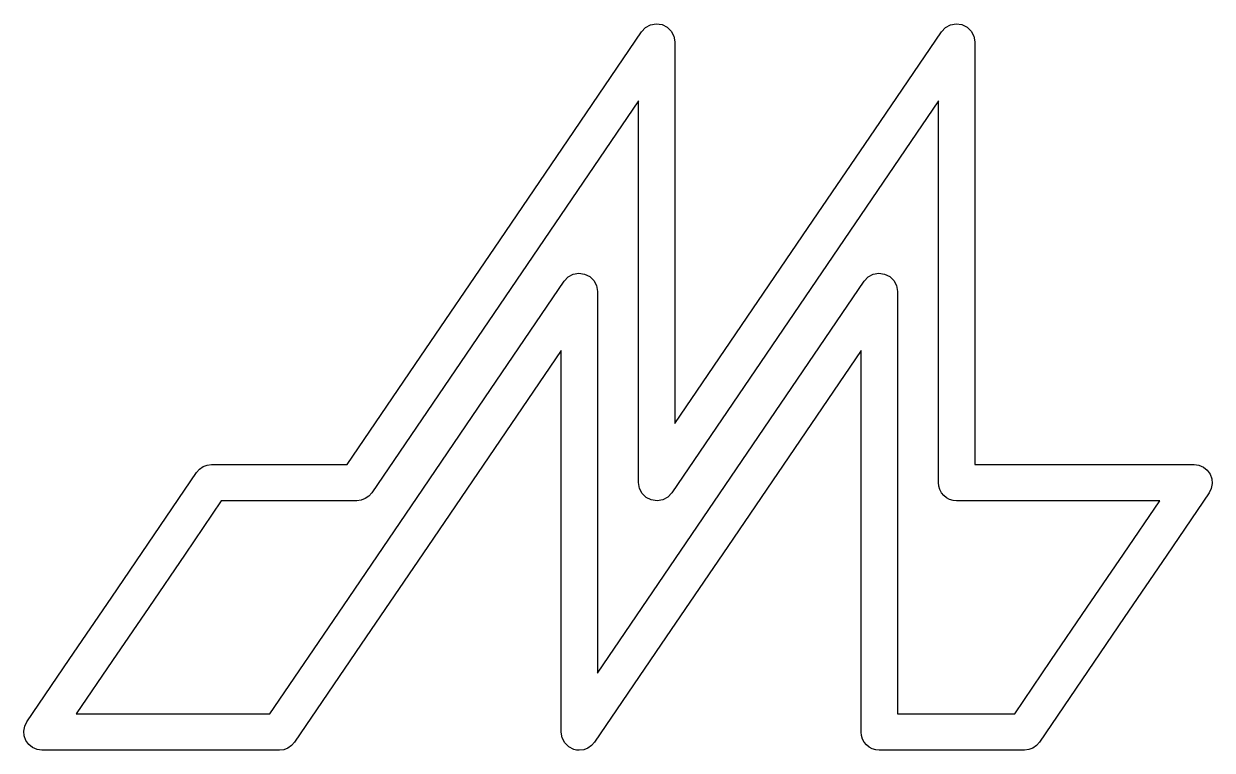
# Model space of a CAD drawing. Extents: x 0 to 20, y 0 to 12.2.
import ezdxf

# ---------------------------------------------------------------- set-up
doc = ezdxf.new("R2010")
doc.units = 0
doc.layers.add('Camada_1', color=7, linetype='CONTINUOUS')

msp = doc.modelspace()

# ---------------------------------------------------------------- linework, layer by layer
at = {"layer": 'Camada_1', "color": 7}
for points in [[(9.348922, -0.000001), (9.326395, 0.000834), (9.303825, 0.003352), (9.281307, 0.007568), (9.258924, 0.0135), (9.170989, 0.056932), (9.102753, 0.124055), (9.058602, 0.208934), (9.042911, 0.305626), (9.042911, 1.911513), (9.042911, 3.517399), (9.042911, 5.123283), (9.042911, 6.72917), (7.921134, 5.080352), (6.79936, 3.431533), (5.677583, 1.782715), (4.555809, 0.133896), (4.506476, 0.077652), (4.445886, 0.035548), (4.376979, 0.009146), (4.302701, -0.000001), (3.303541, -0.000001), (2.304381, -0.000001), (1.305219, -0.000001), (0.306059, -0.000001), (0.22343, 0.011341), (0.148192, 0.043805), (0.08426, 0.095032), (0.035543, 0.162669), (0.006931, 0.240887), (0.000466, 0.322497), (0.015881, 0.402919), (0.052905, 0.47757), (0.766976, 1.526869), (1.481049, 2.576168), (2.195119, 3.625465), (2.909192, 4.674764), (2.958485, 4.730961), (3.019021, 4.773048), (3.08787, 4.799467), (3.162086, 4.808665), (3.732101, 4.80902), (4.302117, 4.809379), (4.872132, 4.809734), (5.442148, 4.81009), (6.68101, 6.630982), (7.919872, 8.451877), (9.158732, 10.272769), (10.397594, 12.093661), (10.465051, 12.164835), (10.54939, 12.210245), (10.64361, 12.227449), (10.740703, 12.214012), (10.828647, 12.170581), (10.896896, 12.103452), (10.941064, 12.018562), (10.956761, 11.921844), (10.956761, 10.315915), (10.956761, 8.709986), (10.956761, 7.104057), (10.956761, 5.498128), (12.078657, 7.147011), (13.200549, 8.795895), (14.322442, 10.444778), (15.444337, 12.093661), (15.511769, 12.164793), (15.596068, 12.210194), (15.69028, 12.227418), (15.787446, 12.214012), (15.875387, 12.170575), (15.943634, 12.103438), (15.987801, 12.018542), (16.003499, 11.921844), (16.003479, 10.143949), (16.003456, 8.366053), (16.003437, 6.588158), (16.003417, 4.810262), (16.926052, 4.810262), (17.84869, 4.810262), (18.771325, 4.810262), (19.693961, 4.810262), (19.776581, 4.79892), (19.851799, 4.766456), (19.915717, 4.715229), (19.964428, 4.647592), (19.993062, 4.569338), (19.999534, 4.48773), (19.984113, 4.407331), (19.947063, 4.332691), (19.232982, 3.283372), (18.5189, 2.23405), (17.804821, 1.184731), (17.09074, 0.135409), (17.041453, 0.079213), (16.980927, 0.037128), (16.912093, 0.010709), (16.83788, 0.001512), (16.227402, 0.001136), (15.616922, 0.000758), (15.006441, 0.00038), (14.395964, 0.000005), (14.39591, 0.000005), (14.39589, 0.000005), (14.395907, 0.000005), (14.395964, 0.000005), (14.335994, 0.005928), (14.278875, 0.023257), (14.226213, 0.051327), (14.179609, 0.089472), (14.141377, 0.136041), (14.113231, 0.188681), (14.095849, 0.245778), (14.089905, 0.305719), (14.089905, 1.911606), (14.089905, 3.51749), (14.089905, 5.123376), (14.089905, 6.729263), (12.967978, 5.080422), (11.846055, 3.431581), (10.724128, 1.782743), (9.602205, 0.133902), (9.552175, 0.076983), (9.491201, 0.034958), (9.42246, 0.008928), (9.349136, 0.000005), (9.349082, 0.000005), (9.349029, 0.000002), (9.348975, -0.000001), (9.348922, -0.000001)], [(0.884182, 0.611425), (1.698303, 0.611425), (2.512424, 0.611425), (3.326548, 0.611425), (4.140668, 0.611425), (5.379455, 2.432252), (6.618241, 4.253079), (7.857027, 6.073907), (9.095813, 7.894734), (9.163256, 7.965902), (9.24757, 8.011303), (9.341773, 8.028504), (9.438877, 8.015087), (9.526843, 7.971656), (9.595107, 7.904527), (9.639277, 7.819634), (9.654977, 7.72292), (9.654977, 6.117033), (9.654977, 4.511149), (9.654977, 2.905262), (9.654977, 1.299375), (10.776904, 2.948214), (11.89883, 4.597055), (13.020754, 6.245896), (14.14268, 7.894734), (14.210089, 7.965859), (14.294378, 8.011252), (14.388584, 8.028476), (14.48575, 8.015087), (14.573707, 7.971656), (14.641954, 7.904527), (14.686111, 7.819634), (14.701802, 7.72292), (14.701802, 5.9451), (14.701802, 4.167281), (14.701802, 2.389459), (14.701802, 0.611639), (15.195251, 0.61193), (15.688699, 0.612221), (16.182148, 0.612511), (16.675597, 0.612802), (17.285676, 1.509298), (17.895756, 2.405794), (18.505836, 3.302292), (19.115916, 4.198788), (18.261285, 4.198788), (17.406657, 4.198788), (16.552029, 4.198788), (15.697398, 4.198788), (15.6374, 4.204718), (15.580253, 4.222066), (15.527568, 4.250164), (15.48095, 4.288343), (15.44274, 4.334898), (15.414628, 4.387507), (15.397277, 4.444576), (15.391347, 4.504503), (15.391367, 6.11042), (15.39139, 7.716341), (15.391409, 9.322259), (15.391429, 10.928177), (14.269537, 9.279293), (13.147644, 7.63041), (12.025751, 5.981527), (10.903859, 4.332643), (10.836439, 4.261456), (10.752125, 4.21606), (10.657902, 4.198864), (10.56075, 4.21229), (10.472815, 4.255721), (10.404582, 4.322845), (10.360429, 4.407723), (10.344737, 4.504415), (10.344737, 6.110344), (10.344737, 7.716273), (10.344737, 9.322205), (10.344737, 10.928134), (9.222918, 9.279262), (8.101099, 7.630387), (6.979282, 5.981515), (5.857463, 4.332643), (5.808195, 4.276425), (5.747664, 4.234328), (5.678808, 4.207918), (5.604569, 4.198746), (5.034531, 4.19839), (4.464496, 4.198035), (3.894458, 4.197676), (3.32442, 4.197321), (2.71436, 3.300845), (2.104303, 2.404371), (1.494242, 1.507895), (0.884182, 0.611419), (0.884182, 0.611419), (0.884182, 0.611422), (0.884182, 0.611425), (0.884182, 0.611425)]]:
    msp.add_lwpolyline(points, dxfattribs=at)

doc.saveas('drawing.dxf')
